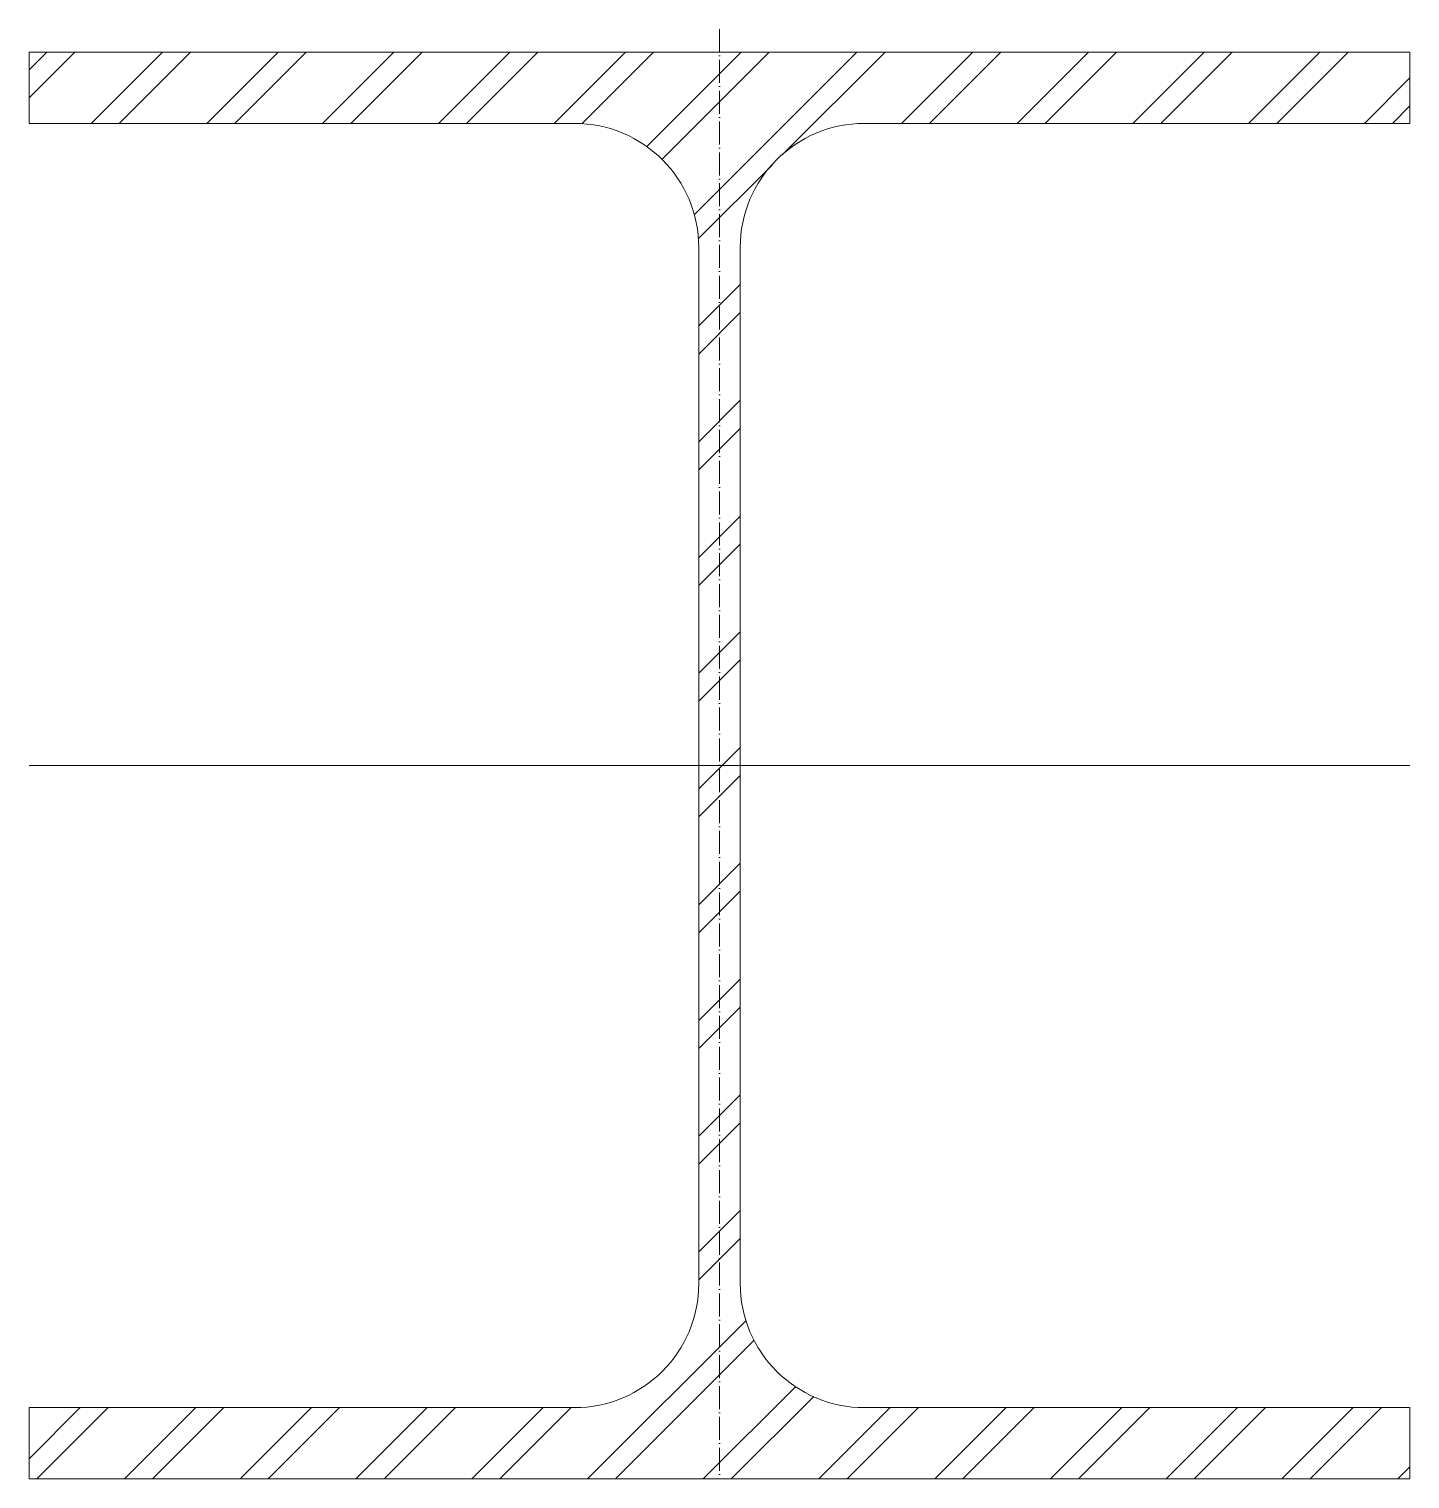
# Model space of a CAD drawing. Header units: metres. Extents: x -150 to 150, y -155 to 160.
import ezdxf

# ---------------------------------------------------------------- set-up
doc = ezdxf.new("R2010")
doc.units = ezdxf.units.M
doc.linetypes.add('MV_hartlijn_staal', pattern=[6.6, 5, -0.8, 0, -0.8])
doc.layers.add('A-DETL-GENF', color=92, linetype='Continuous', lineweight=18)

# ---------------------------------------------------------------- blocks, each defined once
blk = doc.blocks.new('28 Staalprofielen- IPE_HEA_HEB 2d - HEA320-3530698-00_0 Basismaterialen')
at = {"layer": 'A-DETL-GENF', "lineweight": 13}
h = blk.add_hatch(dxfattribs=at)
h.set_pattern_fill('FP_236', color=256, style=0, pattern_type=2)
h.set_pattern_definition([(45, (4360.222, -870.471), (-12.57236, 12.57236), []), (45, (4360.222, -851.421), (-12.57236, 12.57236), [])])
h.paths.add_polyline_path([(150, -155), (150, -139.5), (31.5, -139.5), (27.95, -139.26), (24.51, -138.58), (21.17, -137.44), (18, -135.88), (15.07, -133.92), (12.41, -131.59), (10.08, -128.93), (8.12, -126), (6.56, -122.83), (5.42, -119.49), (4.74, -116.05), (4.5, -112.5), (4.5, 112.5), (4.74, 116.05), (5.42, 119.49), (6.56, 122.83), (8.12, 126), (10.08, 128.93), (12.41, 131.59), (15.07, 133.92), (18, 135.88), (21.17, 137.44), (24.51, 138.58), (27.95, 139.26), (31.5, 139.5), (150, 139.5), (150, 155), (-150, 155), (-150, 139.5), (-31.5, 139.5), (-27.95, 139.26), (-24.51, 138.58), (-21.17, 137.44), (-18, 135.88), (-15.07, 133.92), (-12.41, 131.59), (-10.08, 128.93), (-8.12, 126), (-6.56, 122.83), (-5.42, 119.49), (-4.74, 116.05), (-4.5, 112.5), (-4.5, -112.5), (-4.74, -116.05), (-5.42, -119.49), (-6.56, -122.83), (-8.12, -126), (-10.08, -128.93), (-12.41, -131.59), (-15.07, -133.92), (-18, -135.88), (-21.17, -137.44), (-24.51, -138.58), (-27.95, -139.26), (-31.5, -139.5), (-150, -139.5), (-150, -155)])
at = {"layer": 'A-DETL-GENF', "linetype": 'MV_hartlijn_staal', "lineweight": 13}
blk.add_line((0, 160), (0, -155), dxfattribs=at)
at = {"layer": 'A-DETL-GENF'}
for p, q in [((150, 155), (-150, 155)), ((-150, 155), (-150, 139.5)), ((150, 155), (-150, 155)), ((-150, 155), (-150, 139.5)), ((150, 139.5), (150, 155)), ((150, 155), (150, 139.5)), ((-150, 139.5), (-31.5, 139.5)), ((-150, 139.5), (-31.5, 139.5)), ((31.5, 139.5), (150, 139.5)), ((150, 139.5), (31.5, 139.5)), ((-4.5, 112.5), (-4.5, -112.5)), ((-4.5, 112.5), (-4.5, -112.5)), ((4.5, -112.5), (4.5, 112.5)), ((4.5, 112.5), (4.5, -112.5)), ((-150, 0), (150, 0)), ((-31.5, -139.5), (-150, -139.5)), ((-150, -139.5), (-150, -155)), ((-150, -155), (-150, -139.5)), ((-150, -139.5), (-31.5, -139.5)), ((150, -139.5), (31.5, -139.5)), ((150, -139.5), (31.5, -139.5)), ((150, -155), (150, -139.5)), ((150, -155), (150, -139.5)), ((-150, -155), (150, -155)), ((150, -155), (-150, -155))]:
    blk.add_line(p, q, dxfattribs=at)
for centre, start, end in [((-31.5, 112.5), 0, 90), ((-31.5, 112.5), 360, 90), ((31.5, 112.5), 90, 180), ((31.5, 112.5), 90, 180), ((-31.5, -112.5), 270, 0), ((-31.5, -112.5), 270, 0), ((31.5, -112.5), 180, 270), ((31.5, -112.5), 180, 270)]:
    blk.add_arc(centre, 27, start, end, dxfattribs=at)

msp = doc.modelspace()

# ---------------------------------------------------------------- block references
msp.add_blockref('28 Staalprofielen- IPE_HEA_HEB 2d - HEA320-3530698-00_0 Basismaterialen', (0, 0))

doc.saveas('drawing.dxf')
